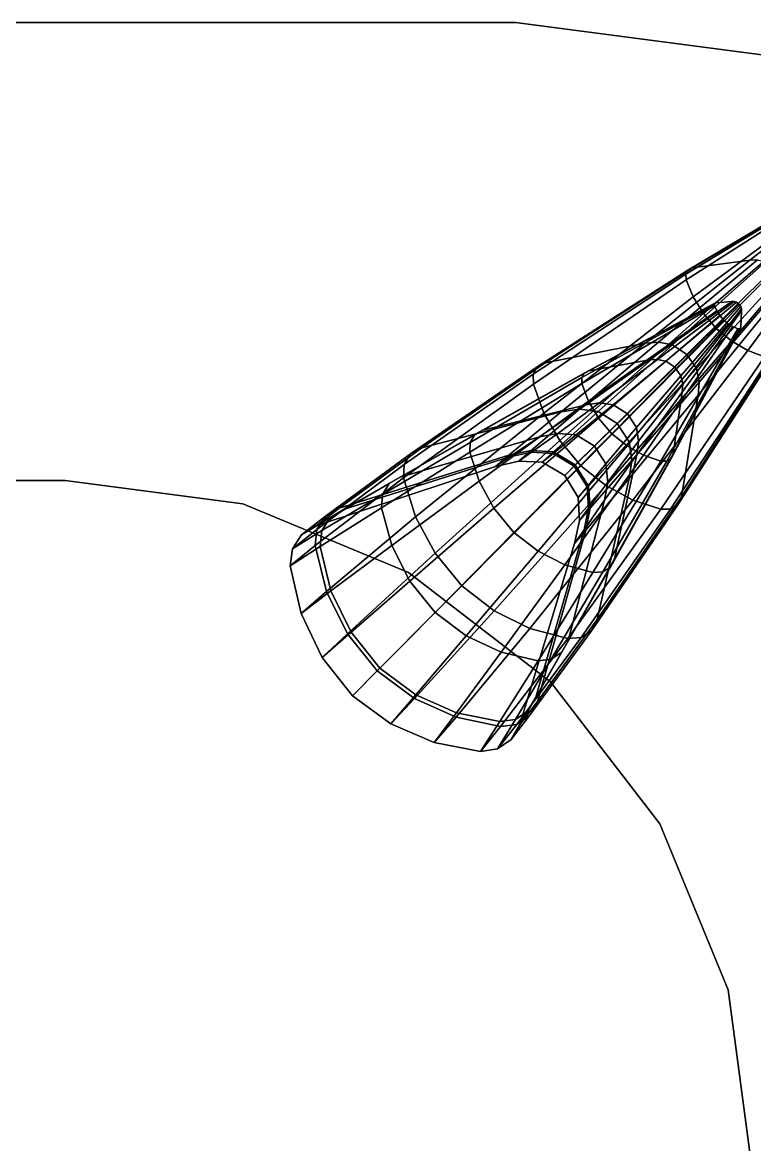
# Model space of a CAD drawing. Header units: millimetres. Extents: x -30782 to 40110, y 35885 to 73818.
# Drawn here: x 8785.8 to 8977.7, y 56191.3 to 56485.3 of the extents above; entities that cross this region are included whole.
import ezdxf

# ---------------------------------------------------------------- set-up
doc = ezdxf.new("R2010")
doc.units = ezdxf.units.MM

# ---------------------------------------------------------------- blocks, each defined once
blk = doc.blocks.new('A$C69C31390')
for points, invisible_edges in [([(2311.05, 833.28, 418.71), (1721.05, 832.46, 418.71), (2016.05, 833.28, 418.71)], 1), ([(2388.67, 823.06, 430.71), (2311.05, 833.28, 430.71), (2016.05, 833.28, 430.71)], 12), ([(2016.05, 833.28, 418.71), (2311.05, 833.28, 430.71), (2311.05, 833.28, 418.71)], 1), ([(2016.05, 833.28, 418.71), (2016.05, 833.28, 430.71), (2311.05, 833.28, 430.71)], 12), ([(2388.67, 823.06, 430.71), (2388.67, 823.06, 418.71), (2311.05, 833.28, 418.71)], 12), ([(2311.05, 833.28, 418.71), (2311.05, 833.28, 430.71), (2388.67, 823.06, 430.71)], 12), ([(2461, 793.1, 418.71), (2311.05, 833.28, 418.71), (2388.67, 823.06, 418.71)], 1), ([(2356.28, 768.43, 377.29), (2355.72, 767.34, 378.61), (2397.48, 792.76, 407.35)], 12), ([(2355.72, 767.34, 378.61), (2397.52, 792.4, 407.65), (2397.48, 792.76, 407.35)], 1), ([(2355.72, 767.34, 378.61), (2355.83, 765.85, 379.7), (2397.52, 792.4, 407.65)], 12), ([(2355.83, 765.85, 379.7), (2398.02, 791.31, 408.22), (2397.52, 792.4, 407.65)], 1), ([(2355.83, 765.85, 379.7), (2357.68, 761.37, 381.81), (2398.02, 791.31, 408.22)], 12), ([(2356.28, 768.43, 377.29), (2397.48, 792.76, 407.35), (2397.6, 793.02, 406.99)], 1), ([(2357.43, 768.97, 375.95), (2356.28, 768.43, 377.29), (2397.6, 793.02, 406.99)], 12), ([(2372.47, 771.04, 362.29), (2357.43, 768.97, 375.95), (2397.87, 793.13, 406.63)], 12), ([(2357.43, 768.97, 375.95), (2397.6, 793.02, 406.99), (2397.87, 793.13, 406.63)], 1), ([(2357.68, 761.37, 381.81), (2398.72, 790.24, 408.57), (2398.02, 791.31, 408.22)], 1), ([(2374.48, 771.09, 360.64), (2372.47, 771.04, 362.29), (2401.44, 793.43, 402.93)], 12), ([(2372.47, 771.04, 362.29), (2397.87, 793.13, 406.63), (2401.44, 793.43, 402.93)], 1), ([(2357.68, 761.37, 381.81), (2360.36, 757.04, 383.12), (2398.72, 790.24, 408.57)], 12), ([(2360.36, 757.04, 383.12), (2399.59, 789.23, 408.7), (2398.72, 790.24, 408.57)], 1), ([(2360.36, 757.04, 383.12), (2363.79, 753.04, 383.58), (2399.59, 789.23, 408.7)], 12), ([(2363.79, 753.04, 383.58), (2400.58, 788.41, 408.54), (2399.59, 789.23, 408.7)], 1), ([(2363.79, 753.04, 383.58), (2367.74, 749.83, 382.99), (2400.58, 788.41, 408.54)], 12), ([(2367.74, 749.83, 382.99), (2401.63, 787.77, 408.16), (2400.58, 788.41, 408.54)], 1), ([(2367.74, 749.83, 382.99), (2371.97, 747.36, 381.58), (2401.63, 787.77, 408.16)], 12), ([(2371.97, 747.36, 381.58), (2402.69, 787.32, 407.57), (2401.63, 787.77, 408.16)], 1), ([(2371.97, 747.36, 381.58), (2376.32, 745.72, 379.42), (2402.69, 787.32, 407.57)], 12), ([(2348.59, 749.53, 315.55), (2345.1, 749.23, 317.94), (2372.47, 771.04, 362.29)], 12), ([(2345.1, 749.23, 317.94), (2357.43, 768.97, 375.95), (2372.47, 771.04, 362.29)], 1), ([(2352.2, 748.85, 313.69), (2348.59, 749.53, 315.55), (2374.48, 771.09, 360.64)], 12), ([(2348.59, 749.53, 315.55), (2372.47, 771.04, 362.29), (2374.48, 771.09, 360.64)], 1), ([(2352.2, 748.85, 313.69), (2374.48, 771.09, 360.64), (2376.59, 770.58, 359.37)], 1), ([(2355.96, 746.31, 312.92), (2352.2, 748.85, 313.69), (2376.59, 770.58, 359.37)], 12), ([(2355.96, 746.31, 312.92), (2376.59, 770.58, 359.37), (2378.86, 768.98, 358.84)], 1), ([(2316.8, 743.07, 339.7), (2315.72, 741.11, 341.61), (2355.72, 767.34, 378.61)], 12), ([(2315.72, 741.11, 341.61), (2355.83, 765.85, 379.7), (2355.72, 767.34, 378.61)], 1), ([(2318.85, 744.11, 337.75), (2316.8, 743.07, 339.7), (2356.28, 768.43, 377.29)], 12), ([(2316.8, 743.07, 339.7), (2355.72, 767.34, 378.61), (2356.28, 768.43, 377.29)], 1), ([(2318.85, 744.11, 337.75), (2356.28, 768.43, 377.29), (2357.43, 768.97, 375.95)], 1), ([(2345.1, 749.23, 317.94), (2318.85, 744.11, 337.75), (2357.43, 768.97, 375.95)], 12), ([(2358.53, 742.64, 313.62), (2355.96, 746.31, 312.92), (2378.86, 768.98, 358.84)], 12), ([(2358.53, 742.64, 313.62), (2378.86, 768.98, 358.84), (2380.47, 766.77, 359.32)], 1), ([(2315.72, 741.11, 341.61), (2315.77, 738.55, 343.2), (2355.83, 765.85, 379.7)], 12), ([(2315.77, 738.55, 343.2), (2357.68, 761.37, 381.81), (2355.83, 765.85, 379.7)], 1), ([(2359.24, 739.07, 315.43), (2358.53, 742.64, 313.62), (2380.47, 766.77, 359.32)], 12), ([(2358.99, 735.61, 317.77), (2359.24, 739.07, 315.43), (2381, 764.68, 360.56)], 12), ([(2358.99, 735.61, 317.77), (2381, 764.68, 360.56), (2380.98, 762.68, 362.17)], 1), ([(2359.24, 739.07, 315.43), (2380.47, 766.77, 359.32), (2381, 764.68, 360.56)], 1), ([(2315.77, 738.55, 343.2), (2318.51, 730.97, 346.26), (2357.68, 761.37, 381.81)], 12), ([(2318.51, 730.97, 346.26), (2360.36, 757.04, 383.12), (2357.68, 761.37, 381.81)], 1), ([(2354.63, 709.02, 337.31), (2380.98, 762.68, 362.17), (2379.35, 747.42, 375.64)], 1), ([(2354.63, 709.02, 337.31), (2358.99, 735.61, 317.77), (2380.98, 762.68, 362.17)], 12), ([(2363.34, 759.73, 2.01), (2363.2, 759.43, 1.59), (2328.43, 740.24, 25.51)], 12), ([(2363.34, 759.73, 2.01), (2328.43, 740.24, 25.51), (2329.07, 741.41, 26.75)], 1), ([(2363.2, 759.43, 1.59), (2328.49, 738.68, 24.49), (2328.43, 740.24, 25.51)], 1), ([(2363.2, 759.43, 1.59), (2363.26, 759.01, 1.24), (2328.49, 738.68, 24.49)], 12), ([(2363.26, 759.01, 1.24), (2330.24, 734.04, 22.52), (2328.49, 738.68, 24.49)], 1), ([(2363.65, 759.86, 2.44), (2363.34, 759.73, 2.01), (2329.07, 741.41, 26.75)], 12), ([(2363.65, 759.86, 2.44), (2329.07, 741.41, 26.75), (2330.3, 742.02, 28.01)], 1), ([(2363.26, 759.01, 1.24), (2363.85, 757.73, 0.56), (2330.24, 734.04, 22.52)], 12), ([(2367.81, 760.18, 6.8), (2363.65, 759.86, 2.44), (2330.3, 742.02, 28.01)], 12), ([(2367.81, 760.18, 6.8), (2330.3, 742.02, 28.01), (2346.21, 744.86, 40.77)], 1), ([(2368.37, 760.16, 7.32), (2367.81, 760.18, 6.8), (2346.21, 744.86, 40.77)], 12), ([(2368.37, 760.16, 7.32), (2346.21, 744.86, 40.77), (2348.32, 745, 42.31)], 1), ([(2368.97, 759.99, 7.73), (2368.37, 760.16, 7.32), (2348.32, 745, 42.31)], 12), ([(2368.97, 759.99, 7.73), (2348.32, 745, 42.31), (2350.52, 744.55, 43.5)], 1), ([(2369.63, 759.5, 7.9), (2368.97, 759.99, 7.73), (2350.52, 744.55, 43.5)], 12), ([(2369.63, 759.5, 7.9), (2350.52, 744.55, 43.5), (2352.84, 742.97, 44)], 1), ([(2370.11, 758.86, 7.74), (2369.63, 759.5, 7.9), (2352.84, 742.97, 44)], 12), ([(2370.11, 758.86, 7.74), (2352.84, 742.97, 44), (2354.44, 740.71, 43.55)], 1), ([(2370.3, 758.27, 7.35), (2370.11, 758.86, 7.74), (2354.44, 740.71, 43.55)], 12), ([(2363.2, 759.43, 1.59), (2363.34, 759.73, 2.01), (2370.12, 753.48, 2.53)], 14), ([(2363.26, 759.01, 1.24), (2363.2, 759.43, 1.59), (2370.12, 753.48, 2.53)], 14), ([(2363.85, 757.73, 0.56), (2363.26, 759.01, 1.24), (2370.12, 753.48, 2.53)], 14), ([(2363.34, 759.73, 2.01), (2363.65, 759.86, 2.44), (2370.12, 753.48, 2.53)], 14), ([(2363.65, 759.86, 2.44), (2367.81, 760.18, 6.8), (2370.12, 753.48, 2.53)], 14), ([(2367.81, 760.18, 6.8), (2370.32, 757.71, 6.83), (2370.12, 753.48, 2.53)], 13), ([(2367.81, 760.18, 6.8), (2368.37, 760.16, 7.32), (2370.32, 757.71, 6.83)], 14), ([(2368.37, 760.16, 7.32), (2368.97, 759.99, 7.73), (2370.3, 758.27, 7.35)], 14), ([(2368.37, 760.16, 7.32), (2370.3, 758.27, 7.35), (2370.32, 757.71, 6.83)], 13), ([(2368.97, 759.99, 7.73), (2369.63, 759.5, 7.9), (2370.3, 758.27, 7.35)], 14), ([(2369.63, 759.5, 7.9), (2370.11, 758.86, 7.74), (2370.3, 758.27, 7.35)], 12), ([(2318.51, 730.97, 346.26), (2322.72, 723.75, 348.15), (2360.36, 757.04, 383.12)], 12), ([(2322.72, 723.75, 348.15), (2363.79, 753.04, 383.58), (2360.36, 757.04, 383.12)], 1), ([(2363.85, 757.73, 0.56), (2332.87, 729.61, 21.3), (2330.24, 734.04, 22.52)], 1), ([(2363.85, 757.73, 0.56), (2364.67, 756.48, 0.15), (2332.87, 729.61, 21.3)], 12), ([(2364.67, 756.48, 0.15), (2336.3, 725.55, 20.87), (2332.87, 729.61, 21.3)], 1), ([(2364.67, 756.48, 0.15), (2365.69, 755.31), (2336.3, 725.55, 20.87)], 12), ([(2370.3, 758.27, 7.35), (2354.44, 740.71, 43.55), (2354.91, 738.53, 42.39)], 1), ([(2370.12, 753.48, 2.53), (2370.32, 757.71, 6.83), (2354.8, 736.43, 40.88)], 12), ([(2370.32, 757.71, 6.83), (2354.91, 738.53, 42.39), (2354.8, 736.43, 40.88)], 1), ([(2370.32, 757.71, 6.83), (2370.3, 758.27, 7.35), (2354.91, 738.53, 42.39)], 12), ([(2364.67, 756.48, 0.15), (2363.85, 757.73, 0.56), (2370.12, 753.48, 2.53)], 14), ([(2365.69, 755.31), (2364.67, 756.48, 0.15), (2370.12, 753.48, 2.53)], 14), ([(2322.72, 723.75, 348.15), (2328.25, 717.16, 348.82), (2363.79, 753.04, 383.58)], 12), ([(2328.25, 717.16, 348.82), (2367.74, 749.83, 382.99), (2363.79, 753.04, 383.58)], 1), ([(2365.69, 755.31), (2340.32, 722.34, 21.42), (2336.3, 725.55, 20.87)], 1), ([(2365.69, 755.31), (2366.85, 754.35, 0.19), (2340.32, 722.34, 21.42)], 12), ([(2366.85, 754.35, 0.19), (2344.66, 719.93, 22.73), (2340.32, 722.34, 21.42)], 1), ([(2366.85, 754.35, 0.19), (2368.07, 753.59, 0.64), (2344.66, 719.93, 22.73)], 12), ([(2368.07, 753.59, 0.64), (2349.16, 718.39, 24.76), (2344.66, 719.93, 22.73)], 1), ([(2368.07, 753.59, 0.64), (2369.31, 753.06, 1.33), (2349.16, 718.39, 24.76)], 12), ([(2369.31, 753.06, 1.33), (2350.71, 718.38, 25.8), (2349.16, 718.39, 24.76)], 1), ([(2369.31, 753.06, 1.33), (2369.72, 753.01, 1.68), (2350.71, 718.38, 25.8)], 12), ([(2369.72, 753.01, 1.68), (2351.85, 719.05, 27.04), (2350.71, 718.38, 25.8)], 1), ([(2369.72, 753.01, 1.68), (2370.01, 753.16, 2.11), (2351.85, 719.05, 27.04)], 12), ([(2370.01, 753.16, 2.11), (2352.43, 720.31, 28.29), (2351.85, 719.05, 27.04)], 1), ([(2370.01, 753.16, 2.11), (2370.12, 753.48, 2.53), (2352.43, 720.31, 28.29)], 12), ([(2370.12, 753.48, 2.53), (2354.8, 736.43, 40.88), (2352.43, 720.31, 28.29)], 1), ([(2366.85, 754.35, 0.19), (2365.69, 755.31), (2370.12, 753.48, 2.53)], 14), ([(2368.07, 753.59, 0.64), (2366.85, 754.35, 0.19), (2370.12, 753.48, 2.53)], 14), ([(2369.31, 753.06, 1.33), (2368.07, 753.59, 0.64), (2370.12, 753.48, 2.53)], 14), ([(2369.72, 753.01, 1.68), (2369.31, 753.06, 1.33), (2370.12, 753.48, 2.53)], 14), ([(2369.72, 753.01, 1.68), (2370.12, 753.48, 2.53), (2370.01, 753.16, 2.11)], 1), ([(2328.25, 717.16, 348.82), (2334.76, 712.01, 347.97), (2367.74, 749.83, 382.99)], 12), ([(2334.76, 712.01, 347.97), (2371.97, 747.36, 381.58), (2367.74, 749.83, 382.99)], 1), ([(2323.05, 731.26, 272.59), (2318.85, 744.11, 337.75), (2345.1, 749.23, 317.94)], 1), ([(2327.87, 731.98, 270.16), (2323.05, 731.26, 272.59), (2345.1, 749.23, 317.94)], 12), ([(2332.76, 731.38, 268.28), (2327.87, 731.98, 270.16), (2348.59, 749.53, 315.55)], 12), ([(2327.87, 731.98, 270.16), (2345.1, 749.23, 317.94), (2348.59, 749.53, 315.55)], 1), ([(2332.76, 731.38, 268.28), (2348.59, 749.53, 315.55), (2352.2, 748.85, 313.69)], 1), ([(2337.71, 728.22, 267.5), (2332.76, 731.38, 268.28), (2352.2, 748.85, 313.69)], 12), ([(2334.76, 712.01, 347.97), (2341.84, 708.16, 345.93), (2371.97, 747.36, 381.58)], 12), ([(2337.71, 728.22, 267.5), (2352.2, 748.85, 313.69), (2355.96, 746.31, 312.92)], 1), ([(2341.84, 708.16, 345.93), (2376.32, 745.72, 379.42), (2371.97, 747.36, 381.58)], 1), ([(2353.65, 706.93, 339.25), (2354.63, 709.02, 337.31), (2379.35, 747.42, 375.64)], 12), ([(2353.65, 706.93, 339.25), (2379.35, 747.42, 375.64), (2378.86, 746.24, 376.98)], 1), ([(2286.51, 721.86, 292.71), (2316.8, 743.07, 339.7), (2318.85, 744.11, 337.75)], 1), ([(2323.05, 731.26, 272.59), (2286.51, 721.86, 292.71), (2318.85, 744.11, 337.75)], 12), ([(2346.21, 744.86, 40.77), (2330.3, 742.02, 28.01), (2302.58, 726.49, 60.25)], 12), ([(2346.21, 744.86, 40.77), (2302.58, 726.49, 60.25), (2329.53, 733.11, 76.24)], 1), ([(2348.32, 745, 42.31), (2346.21, 744.86, 40.77), (2329.53, 733.11, 76.24)], 12), ([(2348.32, 745, 42.31), (2329.53, 733.11, 76.24), (2333.09, 733.6, 78.17)], 1), ([(2350.52, 744.55, 43.5), (2348.32, 745, 42.31), (2333.09, 733.6, 78.17)], 12), ([(2350.52, 744.55, 43.5), (2333.09, 733.6, 78.17), (2336.71, 733.11, 79.66)], 1), ([(2352.84, 742.97, 44), (2350.52, 744.55, 43.5), (2336.71, 733.11, 79.66)], 12), ([(2340.91, 723.4, 268.21), (2337.71, 728.22, 267.5), (2355.96, 746.31, 312.92)], 12), ([(2340.91, 723.4, 268.21), (2355.96, 746.31, 312.92), (2358.53, 742.64, 313.62)], 1), ([(2341.84, 708.16, 345.93), (2349.2, 705.76, 342.79), (2376.32, 745.72, 379.42)], 12), ([(2349.2, 705.76, 342.79), (2377.79, 745.64, 378.31), (2376.32, 745.72, 379.42)], 1), ([(2349.2, 705.76, 342.79), (2351.74, 705.78, 341.17), (2377.79, 745.64, 378.31)], 12), ([(2351.74, 705.78, 341.17), (2353.65, 706.93, 339.25), (2378.86, 746.24, 376.98)], 12), ([(2351.74, 705.78, 341.17), (2378.86, 746.24, 376.98), (2377.79, 745.64, 378.31)], 1), ([(2283.61, 720.25, 294.68), (2281.94, 717.47, 296.63), (2315.72, 741.11, 341.61)], 12), ([(2281.94, 717.47, 296.63), (2315.77, 738.55, 343.2), (2315.72, 741.11, 341.61)], 1), ([(2286.51, 721.86, 292.71), (2283.61, 720.25, 294.68), (2316.8, 743.07, 339.7)], 12), ([(2283.61, 720.25, 294.68), (2315.72, 741.11, 341.61), (2316.8, 743.07, 339.7)], 1), ([(2329.07, 741.41, 26.75), (2328.43, 740.24, 25.51), (2299.23, 723.28, 57.13)], 12), ([(2329.07, 741.41, 26.75), (2299.23, 723.28, 57.13), (2300.44, 725.33, 58.67)], 1), ([(2330.3, 742.02, 28.01), (2329.07, 741.41, 26.75), (2300.44, 725.33, 58.67)], 12), ([(2330.3, 742.02, 28.01), (2300.44, 725.33, 58.67), (2302.58, 726.49, 60.25)], 1), ([(2352.84, 742.97, 44), (2336.71, 733.11, 79.66), (2340.4, 730.73, 80.28)], 1), ([(2354.44, 740.71, 43.55), (2352.84, 742.97, 44), (2340.4, 730.73, 80.28)], 12), ([(2341.56, 718.57, 270.04), (2340.91, 723.4, 268.21), (2358.53, 742.64, 313.62)], 12), ([(2341.56, 718.57, 270.04), (2358.53, 742.64, 313.62), (2359.24, 739.07, 315.43)], 1), ([(2281.94, 717.47, 296.63), (2281.78, 713.95, 298.24), (2315.77, 738.55, 343.2)], 12), ([(2281.78, 713.95, 298.24), (2318.51, 730.97, 346.26), (2315.77, 738.55, 343.2)], 1), ([(2328.43, 740.24, 25.51), (2328.49, 738.68, 24.49), (2299.15, 720.68, 55.85)], 12), ([(2328.43, 740.24, 25.51), (2299.15, 720.68, 55.85), (2299.23, 723.28, 57.13)], 1), ([(2328.49, 738.68, 24.49), (2301.53, 713.13, 53.38), (2299.15, 720.68, 55.85)], 1), ([(2328.49, 738.68, 24.49), (2330.24, 734.04, 22.52), (2301.53, 713.13, 53.38)], 12), ([(2354.44, 740.71, 43.55), (2340.4, 730.73, 80.28), (2342.81, 727.14, 79.72)], 1), ([(2340.91, 713.79, 272.42), (2341.56, 718.57, 270.04), (2359.24, 739.07, 315.43)], 12), ([(2340.91, 713.79, 272.42), (2359.24, 739.07, 315.43), (2358.99, 735.61, 317.77)], 1), ([(2354.91, 738.53, 42.39), (2354.44, 740.71, 43.55), (2342.81, 727.14, 79.72)], 12), ([(2354.91, 738.53, 42.39), (2342.81, 727.14, 79.72), (2343.34, 723.55, 78.27)], 1), ([(2354.8, 736.43, 40.88), (2354.91, 738.53, 42.39), (2343.34, 723.55, 78.27)], 12), ([(2332.53, 676.86, 292.26), (2340.91, 713.79, 272.42), (2358.99, 735.61, 317.77)], 12), ([(2332.53, 676.86, 292.26), (2358.99, 735.61, 317.77), (2354.63, 709.02, 337.31)], 1), ([(2352.43, 720.31, 28.29), (2354.8, 736.43, 40.88), (2342.91, 720.02, 76.38)], 12), ([(2354.8, 736.43, 40.88), (2343.34, 723.55, 78.27), (2342.91, 720.02, 76.38)], 1), ([(2329.53, 733.11, 76.24), (2280.91, 714.17, 98.02), (2317.4, 724.76, 112.87)], 1), ([(2329.53, 733.11, 76.24), (2302.58, 726.49, 60.25), (2280.91, 714.17, 98.02)], 12), ([(2330.24, 734.04, 22.52), (2305.42, 706.02, 51.85), (2301.53, 713.13, 53.38)], 1), ([(2330.24, 734.04, 22.52), (2332.87, 729.61, 21.3), (2305.42, 706.02, 51.85)], 12), ([(2321.05, 720.79, 226.5), (2315.22, 721.16, 227.64), (2327.87, 731.98, 270.16)], 12), ([(2315.22, 721.16, 227.64), (2323.05, 731.26, 272.59), (2327.87, 731.98, 270.16)], 1), ([(2333.09, 733.6, 78.17), (2329.53, 733.11, 76.24), (2317.4, 724.76, 112.87)], 12), ([(2333.09, 733.6, 78.17), (2317.4, 724.76, 112.87), (2322.19, 725.64, 114.66)], 1), ([(2321.05, 720.79, 226.5), (2327.87, 731.98, 270.16), (2332.76, 731.38, 268.28)], 1), ([(2336.71, 733.11, 79.66), (2333.09, 733.6, 78.17), (2322.19, 725.64, 114.66)], 12), ([(2336.71, 733.11, 79.66), (2322.19, 725.64, 114.66), (2327.01, 725.22, 116.05)], 1), ([(2340.4, 730.73, 80.28), (2336.71, 733.11, 79.66), (2327.01, 725.22, 116.05)], 12), ([(2281.78, 713.95, 298.24), (2284.87, 703.78, 301.34), (2318.51, 730.97, 346.26)], 12), ([(2284.87, 703.78, 301.34), (2322.72, 723.75, 348.15), (2318.51, 730.97, 346.26)], 1), ([(2309.38, 719.95, 229.13), (2286.51, 721.86, 292.71), (2323.05, 731.26, 272.59)], 1), ([(2332.87, 729.61, 21.3), (2310.68, 699.63, 51.31), (2305.42, 706.02, 51.85)], 1), ([(2315.22, 721.16, 227.64), (2309.38, 719.95, 229.13), (2323.05, 731.26, 272.59)], 12), ([(2332.87, 729.61, 21.3), (2336.3, 725.55, 20.87), (2310.68, 699.63, 51.31)], 12), ([(2326.75, 717.36, 226.02), (2321.05, 720.79, 226.5), (2332.76, 731.38, 268.28)], 12), ([(2326.75, 717.36, 226.02), (2332.76, 731.38, 268.28), (2337.71, 728.22, 267.5)], 1), ([(2340.4, 730.73, 80.28), (2327.01, 725.22, 116.05), (2331.79, 722.27, 116.62)], 1), ([(2342.81, 727.14, 79.72), (2340.4, 730.73, 80.28), (2331.79, 722.27, 116.62)], 12), ([(2302.58, 726.49, 60.25), (2300.44, 725.33, 58.67), (2277.98, 712.47, 96.55)], 12), ([(2302.58, 726.49, 60.25), (2277.98, 712.47, 96.55), (2280.91, 714.17, 98.02)], 1), ([(2330.24, 711.81, 226.45), (2326.75, 717.36, 226.02), (2337.71, 728.22, 267.5)], 12), ([(2330.24, 711.81, 226.45), (2337.71, 728.22, 267.5), (2340.91, 723.4, 268.21)], 1), ([(2342.81, 727.14, 79.72), (2331.79, 722.27, 116.62), (2334.79, 717.62, 116.1)], 1), ([(2343.34, 723.55, 78.27), (2342.81, 727.14, 79.72), (2334.79, 717.62, 116.1)], 12), ([(2317.4, 724.76, 112.87), (2280.91, 714.17, 98.02), (2266.04, 705.66, 140.17)], 12), ([(2317.4, 724.76, 112.87), (2266.04, 705.66, 140.17), (2309.54, 719.47, 150.33)], 1), ([(2299.23, 723.28, 57.13), (2299.15, 720.68, 55.85), (2275.95, 706.17, 93.93)], 12), ([(2299.23, 723.28, 57.13), (2275.95, 706.17, 93.93), (2276.24, 709.66, 95.12)], 1), ([(2300.44, 725.33, 58.67), (2276.24, 709.66, 95.12), (2277.98, 712.47, 96.55)], 1), ([(2300.44, 725.33, 58.67), (2299.23, 723.28, 57.13), (2276.24, 709.66, 95.12)], 12), ([(2284.87, 703.78, 301.34), (2290.01, 694.24, 303.27), (2322.72, 723.75, 348.15)], 12), ([(2290.01, 694.24, 303.27), (2328.25, 717.16, 348.82), (2322.72, 723.75, 348.15)], 1), ([(2322.19, 725.64, 114.66), (2317.4, 724.76, 112.87), (2309.54, 719.47, 150.33)], 12), ([(2322.19, 725.64, 114.66), (2309.54, 719.47, 150.33), (2315.24, 720.69, 151.56)], 1), ([(2336.3, 725.55, 20.87), (2317.02, 694.74, 52), (2310.68, 699.63, 51.31)], 1), ([(2327.01, 725.22, 116.05), (2322.19, 725.64, 114.66), (2315.24, 720.69, 151.56)], 12), ([(2327.01, 725.22, 116.05), (2315.24, 720.69, 151.56), (2320.92, 720.36, 152.51)], 1), ([(2336.3, 725.55, 20.87), (2340.32, 722.34, 21.42), (2317.02, 694.74, 52)], 12), ([(2331.79, 722.27, 116.62), (2327.01, 725.22, 116.05), (2320.92, 720.36, 152.51)], 12), ([(2330.68, 706.06, 227.57), (2330.24, 711.81, 226.45), (2340.91, 723.4, 268.21)], 12), ([(2330.68, 706.06, 227.57), (2340.91, 723.4, 268.21), (2341.56, 718.57, 270.04)], 1), ([(2343.34, 723.55, 78.27), (2334.79, 717.62, 116.1), (2335.26, 712.86, 114.75)], 1), ([(2342.91, 720.02, 76.38), (2343.34, 723.55, 78.27), (2335.26, 712.86, 114.75)], 12), ([(2264.87, 706.05, 241.41), (2261.27, 703.91, 242.62), (2283.61, 720.25, 294.68)], 12), ([(2261.27, 703.91, 242.62), (2281.94, 717.47, 296.63), (2283.61, 720.25, 294.68)], 1), ([(2264.87, 706.05, 241.41), (2283.61, 720.25, 294.68), (2286.51, 721.86, 292.71)], 1), ([(2309.38, 719.95, 229.13), (2264.87, 706.05, 241.41), (2286.51, 721.86, 292.71)], 12), ([(2299.15, 720.68, 55.85), (2278.65, 696.22, 91.64), (2275.95, 706.17, 93.93)], 1), ([(2299.15, 720.68, 55.85), (2301.53, 713.13, 53.38), (2278.65, 696.22, 91.64)], 12), ([(2315.24, 720.69, 151.56), (2309.54, 719.47, 150.33), (2305.82, 716.95, 186.94)], 12), ([(2315.24, 720.69, 151.56), (2305.82, 716.95, 186.94), (2311.97, 718.34, 187.02)], 1), ([(2311.97, 718.34, 187.02), (2309.38, 719.95, 229.13), (2315.22, 721.16, 227.64)], 1), ([(2318.07, 718.09, 187.08), (2311.97, 718.34, 187.02), (2315.22, 721.16, 227.64)], 12), ([(2320.92, 720.36, 152.51), (2315.24, 720.69, 151.56), (2311.97, 718.34, 187.02)], 12), ([(2320.92, 720.36, 152.51), (2311.97, 718.34, 187.02), (2318.07, 718.09, 187.08)], 1), ([(2318.07, 718.09, 187.08), (2315.22, 721.16, 227.64), (2321.05, 720.79, 226.5)], 1), ([(2340.32, 722.34, 21.42), (2324, 691.21, 53.64), (2317.02, 694.74, 52)], 1), ([(2323.98, 714.61, 187.11), (2318.07, 718.09, 187.08), (2321.05, 720.79, 226.5)], 12), ([(2326.46, 717.04, 152.9), (2320.92, 720.36, 152.51), (2318.07, 718.09, 187.08)], 12), ([(2331.79, 722.27, 116.62), (2320.92, 720.36, 152.51), (2326.46, 717.04, 152.9)], 1), ([(2323.98, 714.61, 187.11), (2321.05, 720.79, 226.5), (2326.75, 717.36, 226.02)], 1), ([(2340.32, 722.34, 21.42), (2344.66, 719.93, 22.73), (2324, 691.21, 53.64)], 12), ([(2334.79, 717.62, 116.1), (2331.79, 722.27, 116.62), (2326.46, 717.04, 152.9)], 12), ([(2351.85, 719.05, 27.04), (2352.43, 720.31, 28.29), (2337.04, 692.77, 60.6)], 12), ([(2352.43, 720.31, 28.29), (2342.91, 720.02, 76.38), (2337.04, 692.77, 60.6)], 1), ([(2309.54, 719.47, 150.33), (2258.82, 701.38, 186.29), (2305.82, 716.95, 186.94)], 1), ([(2309.54, 719.47, 150.33), (2266.04, 705.66, 140.17), (2258.82, 701.38, 186.29)], 12), ([(2261.27, 703.91, 242.62), (2259.07, 700.45, 243.81), (2281.94, 717.47, 296.63)], 12), ([(2259.07, 700.45, 243.81), (2281.78, 713.95, 298.24), (2281.94, 717.47, 296.63)], 1), ([(2305.82, 716.95, 186.94), (2264.87, 706.05, 241.41), (2309.38, 719.95, 229.13)], 1), ([(2311.97, 718.34, 187.02), (2305.82, 716.95, 186.94), (2309.38, 719.95, 229.13)], 12), ([(2326.46, 717.04, 152.9), (2318.07, 718.09, 187.08), (2323.98, 714.61, 187.11)], 1), ([(2327.52, 708.87, 187.09), (2323.98, 714.61, 187.11), (2326.75, 717.36, 226.02)], 12), ([(2344.66, 719.93, 22.73), (2331.35, 689.17, 56.18), (2324, 691.21, 53.64)], 1), ([(2334.79, 717.62, 116.1), (2326.46, 717.04, 152.9), (2329.84, 711.65, 152.55)], 1), ([(2327.52, 708.87, 187.09), (2326.75, 717.36, 226.02), (2330.24, 711.81, 226.45)], 1), ([(2329.56, 700.28, 229.02), (2330.68, 706.06, 227.57), (2341.56, 718.57, 270.04)], 12), ([(2329.56, 700.28, 229.02), (2341.56, 718.57, 270.04), (2340.91, 713.79, 272.42)], 1), ([(2335.26, 712.86, 114.75), (2334.79, 717.62, 116.1), (2329.84, 711.65, 152.55)], 12), ([(2344.66, 719.93, 22.73), (2349.16, 718.39, 24.76), (2331.35, 689.17, 56.18)], 12), ([(2349.16, 718.39, 24.76), (2333.94, 689.33, 57.48), (2331.35, 689.17, 56.18)], 1), ([(2349.16, 718.39, 24.76), (2350.71, 718.38, 25.8), (2333.94, 689.33, 57.48)], 12), ([(2350.71, 718.38, 25.8), (2335.94, 690.59, 59.04), (2333.94, 689.33, 57.48)], 1), ([(2337.04, 692.77, 60.6), (2342.91, 720.02, 76.38), (2334.45, 708.1, 112.99)], 12), ([(2342.91, 720.02, 76.38), (2335.26, 712.86, 114.75), (2334.45, 708.1, 112.99)], 1), ([(2350.71, 718.38, 25.8), (2351.85, 719.05, 27.04), (2335.94, 690.59, 59.04)], 12), ([(2351.85, 719.05, 27.04), (2337.04, 692.77, 60.6), (2335.94, 690.59, 59.04)], 1), ([(2305.82, 716.95, 186.94), (2258.82, 701.38, 186.29), (2264.87, 706.05, 241.41)], 12), ([(2290.01, 694.24, 303.27), (2297.01, 685.69, 303.95), (2328.25, 717.16, 348.82)], 12), ([(2297.01, 685.69, 303.95), (2334.76, 712.01, 347.97), (2328.25, 717.16, 348.82)], 1), ([(2329.84, 711.65, 152.55), (2326.46, 717.04, 152.9), (2323.98, 714.61, 187.11)], 12), ([(2329.84, 711.65, 152.55), (2323.98, 714.61, 187.11), (2327.52, 708.87, 187.09)], 1), ([(2193.05, 713.28, 180.71), (2016.05, 713.28, 180.71), (1839.05, 712.79, 180.71)], 12), ([(2193.05, 713.28, 168.71), (1839.05, 712.79, 168.71), (2016.05, 713.28, 168.71)], 1), ([(2016.05, 713.28, 180.71), (2193.05, 713.28, 180.71), (2193.05, 713.28, 168.71)], 12), ([(2193.05, 713.28, 168.71), (2016.05, 713.28, 168.71), (2016.05, 713.28, 180.71)], 12), ([(2239.62, 707.15, 180.71), (2239.62, 707.15, 168.71), (2193.05, 713.28, 180.71)], 2), ([(2239.62, 707.15, 168.71), (2193.05, 713.28, 168.71), (2193.05, 713.28, 180.71)], 12), ([(2283.02, 689.17, 180.71), (2239.62, 707.15, 180.71), (2193.05, 713.28, 180.71)], 12), ([(2283.02, 689.17, 168.71), (2193.05, 713.28, 168.71), (2239.62, 707.15, 168.71)], 1), ([(2259.07, 700.45, 243.81), (2258.63, 696.22, 244.79), (2281.78, 713.95, 298.24)], 12), ([(2258.63, 696.22, 244.79), (2284.87, 703.78, 301.34), (2281.78, 713.95, 298.24)], 1), ([(2277.98, 712.47, 96.55), (2260.36, 700.16, 138.19), (2262.52, 703.54, 139.17)], 1), ([(2277.98, 712.47, 96.55), (2276.24, 709.66, 95.12), (2260.36, 700.16, 138.19)], 12), ([(2280.91, 714.17, 98.02), (2277.98, 712.47, 96.55), (2262.52, 703.54, 139.17)], 12), ([(2280.91, 714.17, 98.02), (2262.52, 703.54, 139.17), (2266.04, 705.66, 140.17)], 1), ([(2301.53, 713.13, 53.38), (2283.4, 686.96, 90.22), (2278.65, 696.22, 91.64)], 1), ([(2301.53, 713.13, 53.38), (2305.42, 706.02, 51.85), (2283.4, 686.96, 90.22)], 12), ([(2297.01, 685.69, 303.95), (2305.5, 679.18, 303.08), (2334.76, 712.01, 347.97)], 12), ([(2305.5, 679.18, 303.08), (2341.84, 708.16, 345.93), (2334.76, 712.01, 347.97)], 1), ([(2316.85, 655.36, 241.14), (2340.91, 713.79, 272.42), (2332.53, 676.86, 292.26)], 1), ([(2316.85, 655.36, 241.14), (2329.56, 700.28, 229.02), (2340.91, 713.79, 272.42)], 12), ([(2327.85, 702.85, 187.03), (2327.52, 708.87, 187.09), (2330.24, 711.81, 226.45)], 12), ([(2330.23, 706.05, 151.62), (2329.84, 711.65, 152.55), (2327.52, 708.87, 187.09)], 12), ([(2327.85, 702.85, 187.03), (2330.24, 711.81, 226.45), (2330.68, 706.06, 227.57)], 1), ([(2335.26, 712.86, 114.75), (2329.84, 711.65, 152.55), (2330.23, 706.05, 151.62)], 1), ([(2334.45, 708.1, 112.99), (2335.26, 712.86, 114.75), (2330.23, 706.05, 151.62)], 12), ([(2276.24, 709.66, 95.12), (2275.95, 706.17, 93.93), (2259.9, 696.03, 137.37)], 12), ([(2276.24, 709.66, 95.12), (2259.9, 696.03, 137.37), (2260.36, 700.16, 138.19)], 1), ([(2330.23, 706.05, 151.62), (2327.52, 708.87, 187.09), (2327.85, 702.85, 187.03)], 1), ([(2331, 673.9, 294.23), (2332.53, 676.86, 292.26), (2354.63, 709.02, 337.31)], 12), ([(2331, 673.9, 294.23), (2354.63, 709.02, 337.31), (2353.65, 706.93, 339.25)], 1), ([(2283.02, 689.17, 180.71), (2239.62, 707.15, 168.71), (2239.62, 707.15, 180.71)], 1), ([(2283.02, 689.17, 180.71), (2283.02, 689.17, 168.71), (2239.62, 707.15, 168.71)], 12), ([(2266.04, 705.66, 140.17), (2262.52, 703.54, 139.17), (2255, 699.05, 186.23)], 12), ([(2266.04, 705.66, 140.17), (2255, 699.05, 186.23), (2258.82, 701.38, 186.29)], 1), ([(2258.82, 701.38, 186.29), (2261.27, 703.91, 242.62), (2264.87, 706.05, 241.41)], 1), ([(2275.95, 706.17, 93.93), (2262.73, 684.36, 135.8), (2259.9, 696.03, 137.37)], 1), ([(2275.95, 706.17, 93.93), (2278.65, 696.22, 91.64), (2262.73, 684.36, 135.8)], 12), ([(2305.42, 706.02, 51.85), (2290.02, 678.74, 89.71), (2283.4, 686.96, 90.22)], 1), ([(2305.42, 706.02, 51.85), (2310.68, 699.63, 51.31), (2290.02, 678.74, 89.71)], 12), ([(2305.5, 679.18, 303.08), (2314.88, 674.53, 301.01), (2341.84, 708.16, 345.93)], 12), ([(2314.88, 674.53, 301.01), (2349.2, 705.76, 342.79), (2341.84, 708.16, 345.93)], 1), ([(2314.88, 674.53, 301.01), (2324.78, 671.9, 297.83), (2349.2, 705.76, 342.79)], 12), ([(2324.78, 671.9, 297.83), (2328.27, 672.16, 296.19), (2351.74, 705.78, 341.17)], 12), ([(2324.78, 671.9, 297.83), (2351.74, 705.78, 341.17), (2349.2, 705.76, 342.79)], 1), ([(2337.04, 692.77, 60.6), (2334.45, 708.1, 112.99), (2324.85, 671.27, 98.34)], 1), ([(2324.85, 671.27, 98.34), (2334.45, 708.1, 112.99), (2329.1, 700.4, 150.42)], 12), ([(2326.55, 696.75, 186.95), (2327.85, 702.85, 187.03), (2330.68, 706.06, 227.57)], 12), ([(2326.55, 696.75, 186.95), (2330.68, 706.06, 227.57), (2329.56, 700.28, 229.02)], 1), ([(2329.1, 700.4, 150.42), (2330.23, 706.05, 151.62), (2327.85, 702.85, 187.03)], 12), ([(2328.27, 672.16, 296.19), (2331, 673.9, 294.23), (2353.65, 706.93, 339.25)], 12), ([(2328.27, 672.16, 296.19), (2353.65, 706.93, 339.25), (2351.74, 705.78, 341.17)], 1), ([(2334.45, 708.1, 112.99), (2330.23, 706.05, 151.62), (2329.1, 700.4, 150.42)], 1), ([(2262.52, 703.54, 139.17), (2260.36, 700.16, 138.19), (2252.62, 695.37, 186.16)], 12), ([(2262.52, 703.54, 139.17), (2252.62, 695.37, 186.16), (2255, 699.05, 186.23)], 1), ([(2258.82, 701.38, 186.29), (2255, 699.05, 186.23), (2261.27, 703.91, 242.62)], 12), ([(2255, 699.05, 186.23), (2259.07, 700.45, 243.81), (2261.27, 703.91, 242.62)], 1), ([(2258.63, 696.22, 244.79), (2261.6, 684.24, 246.68), (2284.87, 703.78, 301.34)], 12), ([(2261.6, 684.24, 246.68), (2290.01, 694.24, 303.27), (2284.87, 703.78, 301.34)], 1), ([(2329.1, 700.4, 150.42), (2327.85, 702.85, 187.03), (2326.55, 696.75, 186.95)], 1), ([(2260.36, 700.16, 138.19), (2259.9, 696.03, 137.37), (2252.06, 690.93, 186.11)], 12), ([(2260.36, 700.16, 138.19), (2252.06, 690.93, 186.11), (2252.62, 695.37, 186.16)], 1), ([(2255, 699.05, 186.23), (2252.62, 695.37, 186.16), (2259.07, 700.45, 243.81)], 12), ([(2252.62, 695.37, 186.16), (2258.63, 696.22, 244.79), (2259.07, 700.45, 243.81)], 1), ([(2310.68, 699.63, 51.31), (2298.19, 672.61, 90.36), (2290.02, 678.74, 89.71)], 1), ([(2310.68, 699.63, 51.31), (2317.02, 694.74, 52), (2298.19, 672.61, 90.36)], 12), ([(2312.22, 649.37, 186.3), (2326.55, 696.75, 186.95), (2329.56, 700.28, 229.02)], 12), ([(2312.22, 649.37, 186.3), (2329.56, 700.28, 229.02), (2316.85, 655.36, 241.14)], 1), ([(2324.85, 671.27, 98.34), (2329.1, 700.4, 150.42), (2316.44, 656.52, 140.39)], 1), ([(2316.44, 656.52, 140.39), (2329.1, 700.4, 150.42), (2326.55, 696.75, 186.95)], 12), ([(2316.44, 656.52, 140.39), (2326.55, 696.75, 186.95), (2312.22, 649.37, 186.3)], 1), ([(2252.62, 695.37, 186.16), (2252.06, 690.93, 186.11), (2258.63, 696.22, 244.79)], 12), ([(2252.06, 690.93, 186.11), (2261.6, 684.24, 246.68), (2258.63, 696.22, 244.79)], 1), ([(2259.9, 696.03, 137.37), (2254.91, 678.43, 186.01), (2252.06, 690.93, 186.11)], 1), ([(2259.9, 696.03, 137.37), (2262.73, 684.36, 135.8), (2254.91, 678.43, 186.01)], 12), ([(2261.6, 684.24, 246.68), (2267.08, 673.16, 247.86), (2290.01, 694.24, 303.27)], 12), ([(2278.65, 696.22, 91.64), (2268.01, 673.59, 134.83), (2262.73, 684.36, 135.8)], 1), ([(2267.08, 673.16, 247.86), (2297.01, 685.69, 303.95), (2290.01, 694.24, 303.27)], 1), ([(2278.65, 696.22, 91.64), (2283.4, 686.96, 90.22), (2268.01, 673.59, 134.83)], 12), ([(2317.02, 694.74, 52), (2307.3, 668.34, 91.88), (2298.19, 672.61, 90.36)], 1), ([(2317.02, 694.74, 52), (2324, 691.21, 53.64), (2307.3, 668.34, 91.88)], 12), ([(2252.06, 690.93, 186.11), (2254.91, 678.43, 186.01), (2261.6, 684.24, 246.68)], 12), ([(2324, 691.21, 53.64), (2317.01, 666.09, 94.24), (2307.3, 668.34, 91.88)], 1), ([(2324, 691.21, 53.64), (2331.35, 689.17, 56.18), (2317.01, 666.09, 94.24)], 12), ([(2335.94, 690.59, 59.04), (2337.04, 692.77, 60.6), (2324.85, 671.27, 98.34)], 12), ([(2348.88, 623.31, 180.71), (2320.28, 660.58, 180.71), (2283.02, 689.17, 180.71)], 12), ([(2348.88, 623.31, 168.71), (2283.02, 689.17, 168.71), (2320.28, 660.58, 168.71)], 1), ([(2320.28, 660.58, 168.71), (2283.02, 689.17, 168.71), (2283.02, 689.17, 180.71)], 12), ([(2283.02, 689.17, 180.71), (2320.28, 660.58, 180.71), (2320.28, 660.58, 168.71)], 12), ([(2331.35, 689.17, 56.18), (2320.47, 666.46, 95.45), (2317.01, 666.09, 94.24)], 1), ([(2331.35, 689.17, 56.18), (2333.94, 689.33, 57.48), (2320.47, 666.46, 95.45)], 12), ([(2333.94, 689.33, 57.48), (2323.23, 668.29, 96.89), (2320.47, 666.46, 95.45)], 1), ([(2333.94, 689.33, 57.48), (2335.94, 690.59, 59.04), (2323.23, 668.29, 96.89)], 12), ([(2335.94, 690.59, 59.04), (2324.85, 671.27, 98.34), (2323.23, 668.29, 96.89)], 1), ([(2267.08, 673.16, 247.86), (2274.87, 663.4, 248.28), (2297.01, 685.69, 303.95)], 12), ([(2283.4, 686.96, 90.22), (2275.55, 664.12, 134.49), (2268.01, 673.59, 134.83)], 1), ([(2274.87, 663.4, 248.28), (2305.5, 679.18, 303.08), (2297.01, 685.69, 303.95)], 1), ([(2283.4, 686.96, 90.22), (2290.02, 678.74, 89.71), (2275.55, 664.12, 134.49)], 12), ([(2262.73, 684.36, 135.8), (2260.42, 666.93, 185.95), (2254.91, 678.43, 186.01)], 1), ([(2254.91, 678.43, 186.01), (2267.08, 673.16, 247.86), (2261.6, 684.24, 246.68)], 1), ([(2262.73, 684.36, 135.8), (2268.01, 673.59, 134.83), (2260.42, 666.93, 185.95)], 12), ([(2274.87, 663.4, 248.28), (2284.59, 656.21, 247.74), (2305.5, 679.18, 303.08)], 12), ([(2284.59, 656.21, 247.74), (2314.88, 674.53, 301.01), (2305.5, 679.18, 303.08)], 1), ([(2254.91, 678.43, 186.01), (2260.42, 666.93, 185.95), (2267.08, 673.16, 247.86)], 12), ([(2290.02, 678.74, 89.71), (2284.99, 657.16, 134.93), (2275.55, 664.12, 134.49)], 1), ([(2290.02, 678.74, 89.71), (2298.19, 672.61, 90.36), (2284.99, 657.16, 134.93)], 12), ([(2314.8, 651.7, 242.34), (2316.85, 655.36, 241.14), (2332.53, 676.86, 292.26)], 12), ([(2314.8, 651.7, 242.34), (2332.53, 676.86, 292.26), (2331, 673.9, 294.23)], 1), ([(2268.01, 673.59, 134.83), (2268.37, 656.86, 185.92), (2260.42, 666.93, 185.95)], 1), ([(2260.42, 666.93, 185.95), (2274.87, 663.4, 248.28), (2267.08, 673.16, 247.86)], 1), ([(2268.01, 673.59, 134.83), (2275.55, 664.12, 134.49), (2268.37, 656.86, 185.92)], 12), ([(2284.59, 656.21, 247.74), (2295.5, 651.3, 246.48), (2314.88, 674.53, 301.01)], 12), ([(2295.5, 651.3, 246.48), (2324.78, 671.9, 297.83), (2314.88, 674.53, 301.01)], 1), ([(2311.4, 649.41, 243.53), (2314.8, 651.7, 242.34), (2331, 673.9, 294.23)], 12), ([(2311.4, 649.41, 243.53), (2331, 673.9, 294.23), (2328.27, 672.16, 296.19)], 1), ([(2298.19, 672.61, 90.36), (2295.6, 652.44, 135.97), (2284.99, 657.16, 134.93)], 1), ([(2295.5, 651.3, 246.48), (2307.19, 648.86, 244.54), (2324.78, 671.9, 297.83)], 12), ([(2298.19, 672.61, 90.36), (2307.3, 668.34, 91.88), (2295.6, 652.44, 135.97)], 12), ([(2307.19, 648.86, 244.54), (2311.4, 649.41, 243.53), (2328.27, 672.16, 296.19)], 12), ([(2307.19, 648.86, 244.54), (2328.27, 672.16, 296.19), (2324.78, 671.9, 297.83)], 1), ([(2323.23, 668.29, 96.89), (2324.85, 671.27, 98.34), (2316.44, 656.52, 140.39)], 12), ([(2307.3, 668.34, 91.88), (2306.99, 650.12, 137.58), (2295.6, 652.44, 135.97)], 1), ([(2307.3, 668.34, 91.88), (2317.01, 666.09, 94.24), (2306.99, 650.12, 137.58)], 12), ([(2320.47, 666.46, 95.45), (2323.23, 668.29, 96.89), (2314.42, 652.94, 139.4)], 12), ([(2323.23, 668.29, 96.89), (2316.44, 656.52, 140.39), (2314.42, 652.94, 139.4)], 1), ([(2260.42, 666.93, 185.95), (2268.37, 656.86, 185.92), (2274.87, 663.4, 248.28)], 12), ([(2317.01, 666.09, 94.24), (2311.1, 650.69, 138.41), (2306.99, 650.12, 137.58)], 1), ([(2320.47, 666.46, 95.45), (2314.42, 652.94, 139.4), (2311.1, 650.69, 138.41)], 1), ([(2317.01, 666.09, 94.24), (2320.47, 666.46, 95.45), (2311.1, 650.69, 138.41)], 12), ([(2275.55, 664.12, 134.49), (2278.4, 649.54, 185.95), (2268.37, 656.86, 185.92)], 1), ([(2268.37, 656.86, 185.92), (2284.59, 656.21, 247.74), (2274.87, 663.4, 248.28)], 1), ([(2275.55, 664.12, 134.49), (2284.99, 657.16, 134.93), (2278.4, 649.54, 185.95)], 12), ([(2348.88, 623.31, 180.71), (2348.88, 623.31, 168.71), (2320.28, 660.58, 168.71)], 12), ([(2320.28, 660.58, 168.71), (2320.28, 660.58, 180.71), (2348.88, 623.31, 180.71)], 12), ([(2268.37, 656.86, 185.92), (2278.4, 649.54, 185.95), (2284.59, 656.21, 247.74)], 12), ([(2284.99, 657.16, 134.93), (2289.74, 644.63, 186.02), (2278.4, 649.54, 185.95)], 1), ([(2278.4, 649.54, 185.95), (2295.5, 651.3, 246.48), (2284.59, 656.21, 247.74)], 1), ([(2284.99, 657.16, 134.93), (2295.6, 652.44, 135.97), (2289.74, 644.63, 186.02)], 12), ([(2314.42, 652.94, 139.4), (2316.44, 656.52, 140.39), (2312.22, 649.37, 186.3)], 12), ([(2309.99, 645.48, 186.24), (2312.22, 649.37, 186.3), (2316.85, 655.36, 241.14)], 12), ([(2309.99, 645.48, 186.24), (2316.85, 655.36, 241.14), (2314.8, 651.7, 242.34)], 1), ([(2311.1, 650.69, 138.41), (2314.42, 652.94, 139.4), (2309.99, 645.48, 186.24)], 12), ([(2314.42, 652.94, 139.4), (2312.22, 649.37, 186.3), (2309.99, 645.48, 186.24)], 1), ([(2278.4, 649.54, 185.95), (2289.74, 644.63, 186.02), (2295.5, 651.3, 246.48)], 12), ([(2295.6, 652.44, 135.97), (2301.95, 642.33, 186.12), (2289.74, 644.63, 186.02)], 1), ([(2289.74, 644.63, 186.02), (2307.19, 648.86, 244.54), (2295.5, 651.3, 246.48)], 1), ([(2295.6, 652.44, 135.97), (2306.99, 650.12, 137.58), (2301.95, 642.33, 186.12)], 12), ([(2306.99, 650.12, 137.58), (2306.38, 643, 186.18), (2301.95, 642.33, 186.12)], 1), ([(2306.38, 643, 186.18), (2309.99, 645.48, 186.24), (2314.8, 651.7, 242.34)], 12), ([(2306.38, 643, 186.18), (2314.8, 651.7, 242.34), (2311.4, 649.41, 243.53)], 1), ([(2306.99, 650.12, 137.58), (2311.1, 650.69, 138.41), (2306.38, 643, 186.18)], 12), ([(2311.1, 650.69, 138.41), (2309.99, 645.48, 186.24), (2306.38, 643, 186.18)], 1), ([(2289.74, 644.63, 186.02), (2301.95, 642.33, 186.12), (2307.19, 648.86, 244.54)], 12), ([(2301.95, 642.33, 186.12), (2306.38, 643, 186.18), (2311.4, 649.41, 243.53)], 12), ([(2301.95, 642.33, 186.12), (2311.4, 649.41, 243.53), (2307.19, 648.86, 244.54)], 1), ([(2366.85, 579.91, 180.71), (2366.85, 579.91, 168.71), (2348.88, 623.31, 180.71)], 2), ([(2366.85, 579.91, 168.71), (2348.88, 623.31, 168.71), (2348.88, 623.31, 180.71)], 12), ([(2372.99, 533.34, 180.71), (2366.85, 579.91, 180.71), (2348.88, 623.31, 180.71)], 12), ([(2372.99, 533.34, 168.71), (2348.88, 623.31, 168.71), (2366.85, 579.91, 168.71)], 1), ([(2372.99, 533.34, 180.71), (2366.85, 579.91, 168.71), (2366.85, 579.91, 180.71)], 1), ([(2372.99, 533.34, 180.71), (2372.99, 533.34, 168.71), (2366.85, 579.91, 168.71)], 12)]:
    blk.add_3dface(points, dxfattribs=dict(invisible_edges=invisible_edges))

msp = doc.modelspace()

# ---------------------------------------------------------------- block references
msp.add_blockref('A$C69C31390', (6603.95, 55652))

doc.saveas('drawing.dxf')
